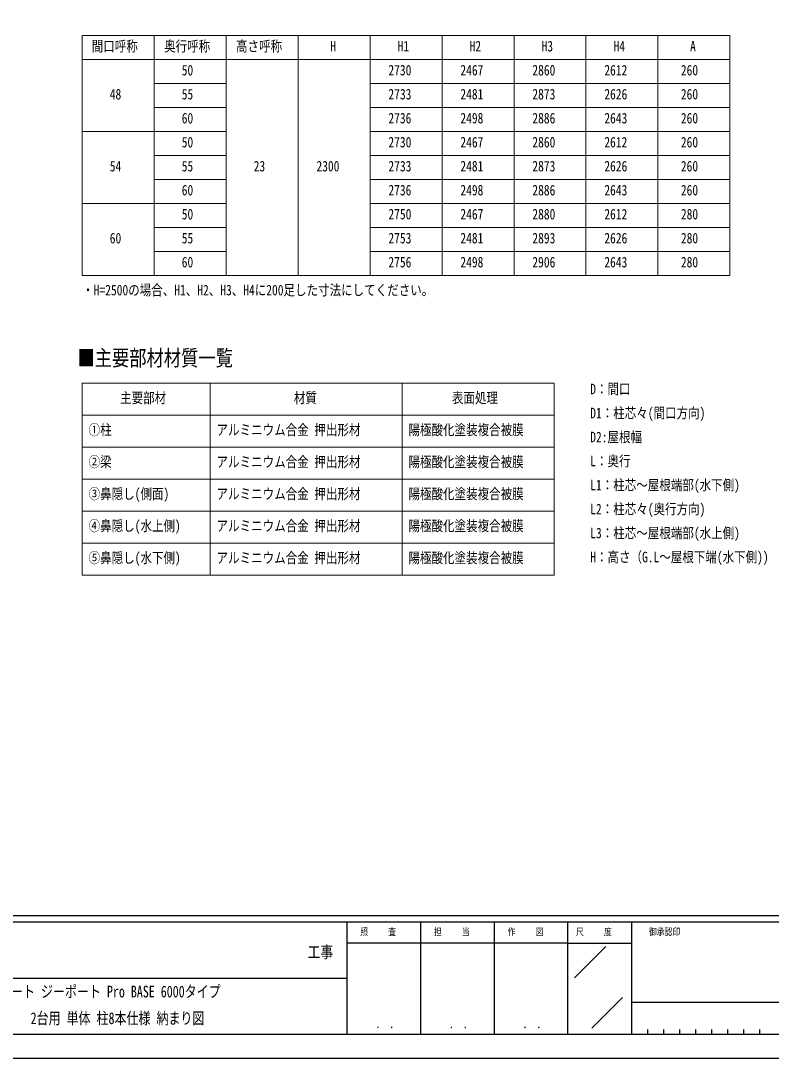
# Model space of a CAD drawing. Units: millimetres, scale not verified. Extents: x -16820 to 16820, y -11880 to 11880.
# Drawn here: x 1102 to 10487, y -11880 to 1091 of the extents above; entities that cross this region are included whole.
import ezdxf
from ezdxf.enums import TextEntityAlignment as Align

# ---------------------------------------------------------------- set-up
doc = ezdxf.new("R2010")
doc.units = ezdxf.units.MM
doc.header["$LTSCALE"] = 50
doc.layers.add('0-1_TABLE1', color=7, linetype='Continuous', lineweight=18)
doc.layers.add('0-2_USER1', color=3, linetype='Continuous')
doc.layers.add('0-8_YKK_ZWAK', color=7, linetype='Continuous')
doc.styles.add('ＭＳ ゴシック', font='')
doc.styles.get('ＭＳ ゴシック').set_extended_font_data('MS Gothic')

msp = doc.modelspace()

# ---------------------------------------------------------------- linework, layer by layer
at = {"layer": '0-1_TABLE1'}
for p, q in [((1870.43, 907.3), (9970.43, 907.3)), ((1870.43, 907.3), (1870.43, -2092.7)), ((2770.43, 907.3), (2770.43, -2092.7)), ((3670.43, 907.3), (3670.43, -2092.7)), ((4570.43, 907.3), (4570.43, -2092.7)), ((5470.43, 907.3), (5470.43, -2092.7)), ((6370.43, 907.3), (6370.43, -2092.7)), ((7270.43, 907.3), (7270.43, -2092.7)), ((8170.43, 907.3), (8170.43, -2092.7)), ((9070.43, 907.3), (9070.43, -2092.7)), ((9970.43, 907.3), (9970.43, -2092.7)), ((1870.43, 607.3), (9970.43, 607.3)), ((2770.43, 307.3), (3670.43, 307.3)), ((5470.43, 307.3), (9970.43, 307.3)), ((2770.43, 7.3), (3670.43, 7.3)), ((5470.43, 7.3), (9970.43, 7.3)), ((1870.43, -292.7), (3670.43, -292.7)), ((5470.43, -292.7), (9970.43, -292.7)), ((2770.43, -592.7), (3670.43, -592.7)), ((5470.43, -592.7), (9970.43, -592.7)), ((2770.43, -892.7), (3670.43, -892.7)), ((5470.43, -892.7), (9970.43, -892.7)), ((1870.43, -1192.7), (3670.43, -1192.7)), ((5470.43, -1192.7), (9970.43, -1192.7)), ((2770.43, -1492.7), (3670.43, -1492.7)), ((5470.43, -1492.7), (9970.43, -1492.7)), ((2770.43, -1792.7), (3670.43, -1792.7)), ((5470.43, -1792.7), (9970.43, -1792.7)), ((1870.43, -2092.7), (9970.43, -2092.7)), ((1870.43, -3439.13), (7770.43, -3439.13)), ((1870.43, -3439.13), (1870.43, -5839.13)), ((3470.43, -3439.13), (3470.43, -5839.13)), ((5870.43, -3439.13), (5870.43, -5839.13)), ((7770.43, -3439.13), (7770.43, -5839.13)), ((1870.43, -3839.13), (7770.43, -3839.13)), ((1870.43, -4239.13), (7770.43, -4239.13)), ((1870.43, -4639.13), (7770.43, -4639.13)), ((1870.43, -5039.13), (7770.43, -5039.13)), ((1870.43, -5439.13), (7770.43, -5439.13)), ((1870.43, -5839.13), (7770.43, -5839.13))]:
    msp.add_line(p, q, dxfattribs=at)
at = {"layer": '0-8_YKK_ZWAK'}
for p, q in [((15580.08, -10100), (-15619.92, -10100)), ((15580.08, -10100), (-15619.92, -10100)), ((5180.08, -10180), (-19.92, -10180)), ((5180.08, -10180), (-19.92, -10180)), ((6100.08, -10180), (6100.08, -11580)), ((6100.08, -10180), (6100.08, -11580)), ((7020.08, -10180), (7020.08, -11580)), ((7020.08, -10180), (7020.08, -11580)), ((7940.08, -10180), (7940.08, -11580)), ((8740.08, -10180), (7940.08, -10180)), ((7940.08, -10180), (7940.08, -11580)), ((8740.08, -10180), (7940.08, -10180)), ((12870.08, -10180), (8740.08, -10180)), ((8740.08, -10180), (8740.08, -11580)), ((12870.08, -10180), (8740.08, -10180)), ((8740.08, -10180), (8740.08, -11580)), ((7940.08, -10440), (5180.08, -10440)), ((7940.08, -10440), (5180.08, -10440)), ((7940.08, -10440), (8740.08, -10440)), ((7940.08, -10440), (8740.08, -10440)), ((8028.42, -10873.16), (8420.15, -10481.43)), ((8028.42, -10873.16), (8420.15, -10481.43)), ((-19.92, -10880), (5180.08, -10880)), ((-19.92, -10880), (5180.08, -10880)), ((8242.69, -11503.95), (8627.57, -11119.07)), ((8242.69, -11503.95), (8627.57, -11119.07)), ((8740.08, -11180), (12870.08, -11180)), ((8740.08, -11180), (12870.08, -11180)), ((8940.08, -11520), (8940.08, -11580)), ((8940.08, -11520), (8940.08, -11580)), ((9140.08, -11520), (9140.08, -11580)), ((9140.08, -11520), (9140.08, -11580)), ((9340.08, -11520), (9340.08, -11580)), ((9340.08, -11520), (9340.08, -11580)), ((9540.08, -11520), (9540.08, -11580)), ((9540.08, -11520), (9540.08, -11580)), ((9740.08, -11520), (9740.08, -11580)), ((9740.08, -11520), (9740.08, -11580)), ((9940.08, -11520), (9940.08, -11580)), ((9940.08, -11520), (9940.08, -11580)), ((10140.08, -11520), (10140.08, -11580)), ((10140.08, -11520), (10140.08, -11580)), ((10340.08, -11520), (10340.08, -11580)), ((10340.08, -11520), (10340.08, -11580)), ((-19.92, -11580), (5180.08, -11580)), ((-19.92, -11580), (5180.08, -11580)), ((5180.08, -11580), (7940.08, -11580)), ((5180.08, -11580), (7940.08, -11580)), ((7940.08, -11580), (8740.08, -11580)), ((7940.08, -11580), (8740.08, -11580)), ((8740.08, -11580), (12870.08, -11580)), ((8740.08, -11580), (12870.08, -11580))]:
    msp.add_line(p, q, dxfattribs=at)
msp.add_lwpolyline([(-16820, -11880), (16820, -11880), (16820, 11880), (-16820, 11880)], close=True, dxfattribs=at)
msp.add_lwpolyline([(-16820, -11880), (16820, -11880), (16820, 11880), (-16820, 11880)], close=True, dxfattribs=at)
msp.add_lwpolyline([(7940.08, -10180), (5180.08, -10180), (5180.08, -11580)], dxfattribs=at)
msp.add_lwpolyline([(7940.08, -10180), (5180.08, -10180), (5180.08, -11580)], dxfattribs=at)

# ---------------------------------------------------------------- texts
at = {"layer": '0-1_TABLE1', "style": 'ＭＳ ゴシック', "width": 0.8}
for s, p in [('間口呼称', (1989.23, 667.3)), ('奥行呼称', (2894.03, 667.3)), ('高さ呼称', (3794.03, 667.3)), ('H', (4972.43, 667.3)), ('H1', (5814.83, 667.3)), ('H2', (6714.83, 667.3)), ('H3', (7614.83, 667.3)), ('H4', (8514.83, 667.3)), ('A', (9472.43, 667.3)), ('50', (3114.83, 367.3)), ('2730', (5699.63, 367.3)), ('2467', (6599.63, 367.3)), ('2860', (7499.63, 367.3)), ('2612', (8399.63, 367.3)), ('260', (9357.23, 367.3)), ('48', (2214.83, 67.3)), ('55', (3114.83, 67.3)), ('2733', (5699.63, 67.3)), ('2481', (6599.63, 67.3)), ('2873', (7499.63, 67.3)), ('2626', (8399.63, 67.3)), ('260', (9357.23, 67.3)), ('60', (3114.83, -232.7)), ('2736', (5699.63, -232.7)), ('2498', (6599.63, -232.7)), ('2886', (7499.63, -232.7)), ('2643', (8399.63, -232.7)), ('260', (9357.23, -232.7)), ('50', (3114.83, -532.7)), ('2730', (5699.63, -532.7)), ('2467', (6599.63, -532.7)), ('2860', (7499.63, -532.7)), ('2612', (8399.63, -532.7)), ('260', (9357.23, -532.7)), ('54', (2214.83, -832.7)), ('55', (3114.83, -832.7)), ('23', (4014.83, -832.7)), ('2300', (4799.63, -832.7)), ('2733', (5699.63, -832.7)), ('2481', (6599.63, -832.7)), ('2873', (7499.63, -832.7)), ('2626', (8399.63, -832.7)), ('260', (9357.23, -832.7)), ('60', (3114.83, -1132.7)), ('2736', (5699.63, -1132.7)), ('2498', (6599.63, -1132.7)), ('2886', (7499.63, -1132.7)), ('2643', (8399.63, -1132.7)), ('260', (9357.23, -1132.7)), ('50', (3114.83, -1432.7)), ('2750', (5699.63, -1432.7)), ('2467', (6599.63, -1432.7)), ('2880', (7499.63, -1432.7)), ('2612', (8399.63, -1432.7)), ('280', (9357.23, -1432.7)), ('60', (2214.83, -1732.7)), ('55', (3114.83, -1732.7)), ('2753', (5699.63, -1732.7)), ('2481', (6599.63, -1732.7)), ('2893', (7499.63, -1732.7)), ('2626', (8399.63, -1732.7)), ('280', (9357.23, -1732.7)), ('60', (3114.83, -2032.7)), ('2756', (5699.63, -2032.7)), ('2498', (6599.63, -2032.7)), ('2906', (7499.63, -2032.7)), ('2643', (8399.63, -2032.7)), ('280', (9357.23, -2032.7)), ('主要部材', (2344.03, -3729.13)), ('材質', (4516.83, -3729.13)), ('表面処理', (6494.03, -3729.13)), ('①柱', (1950.43, -4129.13)), ('アルミニウム合金 押出形材', (3550.43, -4129.13)), ('陽極酸化塗装複合被膜', (5950.43, -4129.13)), ('②梁', (1950.43, -4529.13)), ('アルミニウム合金 押出形材', (3550.43, -4529.13)), ('陽極酸化塗装複合被膜', (5950.43, -4529.13)), ('③鼻隠し(側面)', (1950.43, -4929.13)), ('アルミニウム合金 押出形材', (3550.43, -4929.13)), ('陽極酸化塗装複合被膜', (5950.43, -4929.13)), ('④鼻隠し(水上側)', (1950.43, -5329.13)), ('アルミニウム合金 押出形材', (3550.43, -5329.13)), ('陽極酸化塗装複合被膜', (5950.43, -5329.13)), ('⑤鼻隠し(水下側)', (1950.43, -5729.13)), ('アルミニウム合金 押出形材', (3550.43, -5729.13)), ('陽極酸化塗装複合被膜', (5950.43, -5729.13))]:
    msp.add_text(s, height=132, dxfattribs=at).set_placement(p, align=Align.BOTTOM_LEFT)
at = {"layer": '0-2_USER1', "style": 'ＭＳ ゴシック'}
for s, height, width, p in [('・H=2500の場合、H1、H2、H3、H4に200足した寸法にしてください。', 132, 0.8, (1870.43, -2381.98)), ('■主要部材材質一覧', 197.9, 0.8, (1810.85, -3282.97)), ('D：間口', 132, 0.8, (8223.36, -3619.13)), ('D1：柱芯々(間口方向)', 132, 0.8, (8223.36, -3919.13)), ('D2:屋根幅', 132, 0.8, (8223.36, -4219.13)), ('L：奥行', 132, 0.8, (8223.36, -4519.13)), ('L1：柱芯～屋根端部(水下側)', 132, 0.8, (8223.36, -4819.13)), ('L2：柱芯々(奥行方向)', 132, 0.8, (8223.36, -5119.13)), ('L3：柱芯～屋根端部(水上側)', 132, 0.8, (8223.36, -5419.13)), ('H：高さ（G.L～屋根下端(水下側))', 132, 0.8, (8223.36, -5719.13)), ('カーポート ジーポート Pro BASE 6000タイプ', 146.6, 0.75, (530.08, -11163.33)), ('2台用 単体 柱8本仕様 納まり図', 146.6, 0.75, (1225.08, -11496.67))]:
    msp.add_text(s, height=height, dxfattribs=dict(at, width=width)).set_placement(p, align=Align.BOTTOM_LEFT)
at = {"layer": '0-8_YKK_ZWAK', "style": 'ＭＳ ゴシック', "width": 0.8}
for s, height, p in [('照     査', 87.98, (5345.68, -10370)), ('照     査', 87.98, (5345.68, -10370)), ('担     当', 87.98, (6268.88, -10370)), ('担     当', 87.98, (6268.88, -10370)), ('作     図', 87.98, (7188.88, -10370)), ('作     図', 87.98, (7188.88, -10370)), ('尺     度', 87.98, (8045.68, -10370)), ('尺     度', 87.98, (8045.68, -10370)), ('御承認印', 87.98, (8956.55, -10370)), ('御承認印', 87.98, (8956.55, -10370)), ('工事', 146.6, (4689.33, -10669.86)), ('工事', 146.6, (4689.33, -10669.86)), ('． ．', 103.7, (5540, -11537.41)), ('． ．', 103.7, (5540, -11537.41)), ('． ．', 103.7, (6460, -11537.41)), ('． ．', 103.7, (6460, -11537.41)), ('． ．', 103.7, (7380, -11537.41)), ('． ．', 103.7, (7380, -11537.41))]:
    msp.add_text(s, height=height, dxfattribs=at).set_placement(p, align=Align.BOTTOM_LEFT)

doc.saveas('drawing.dxf')
